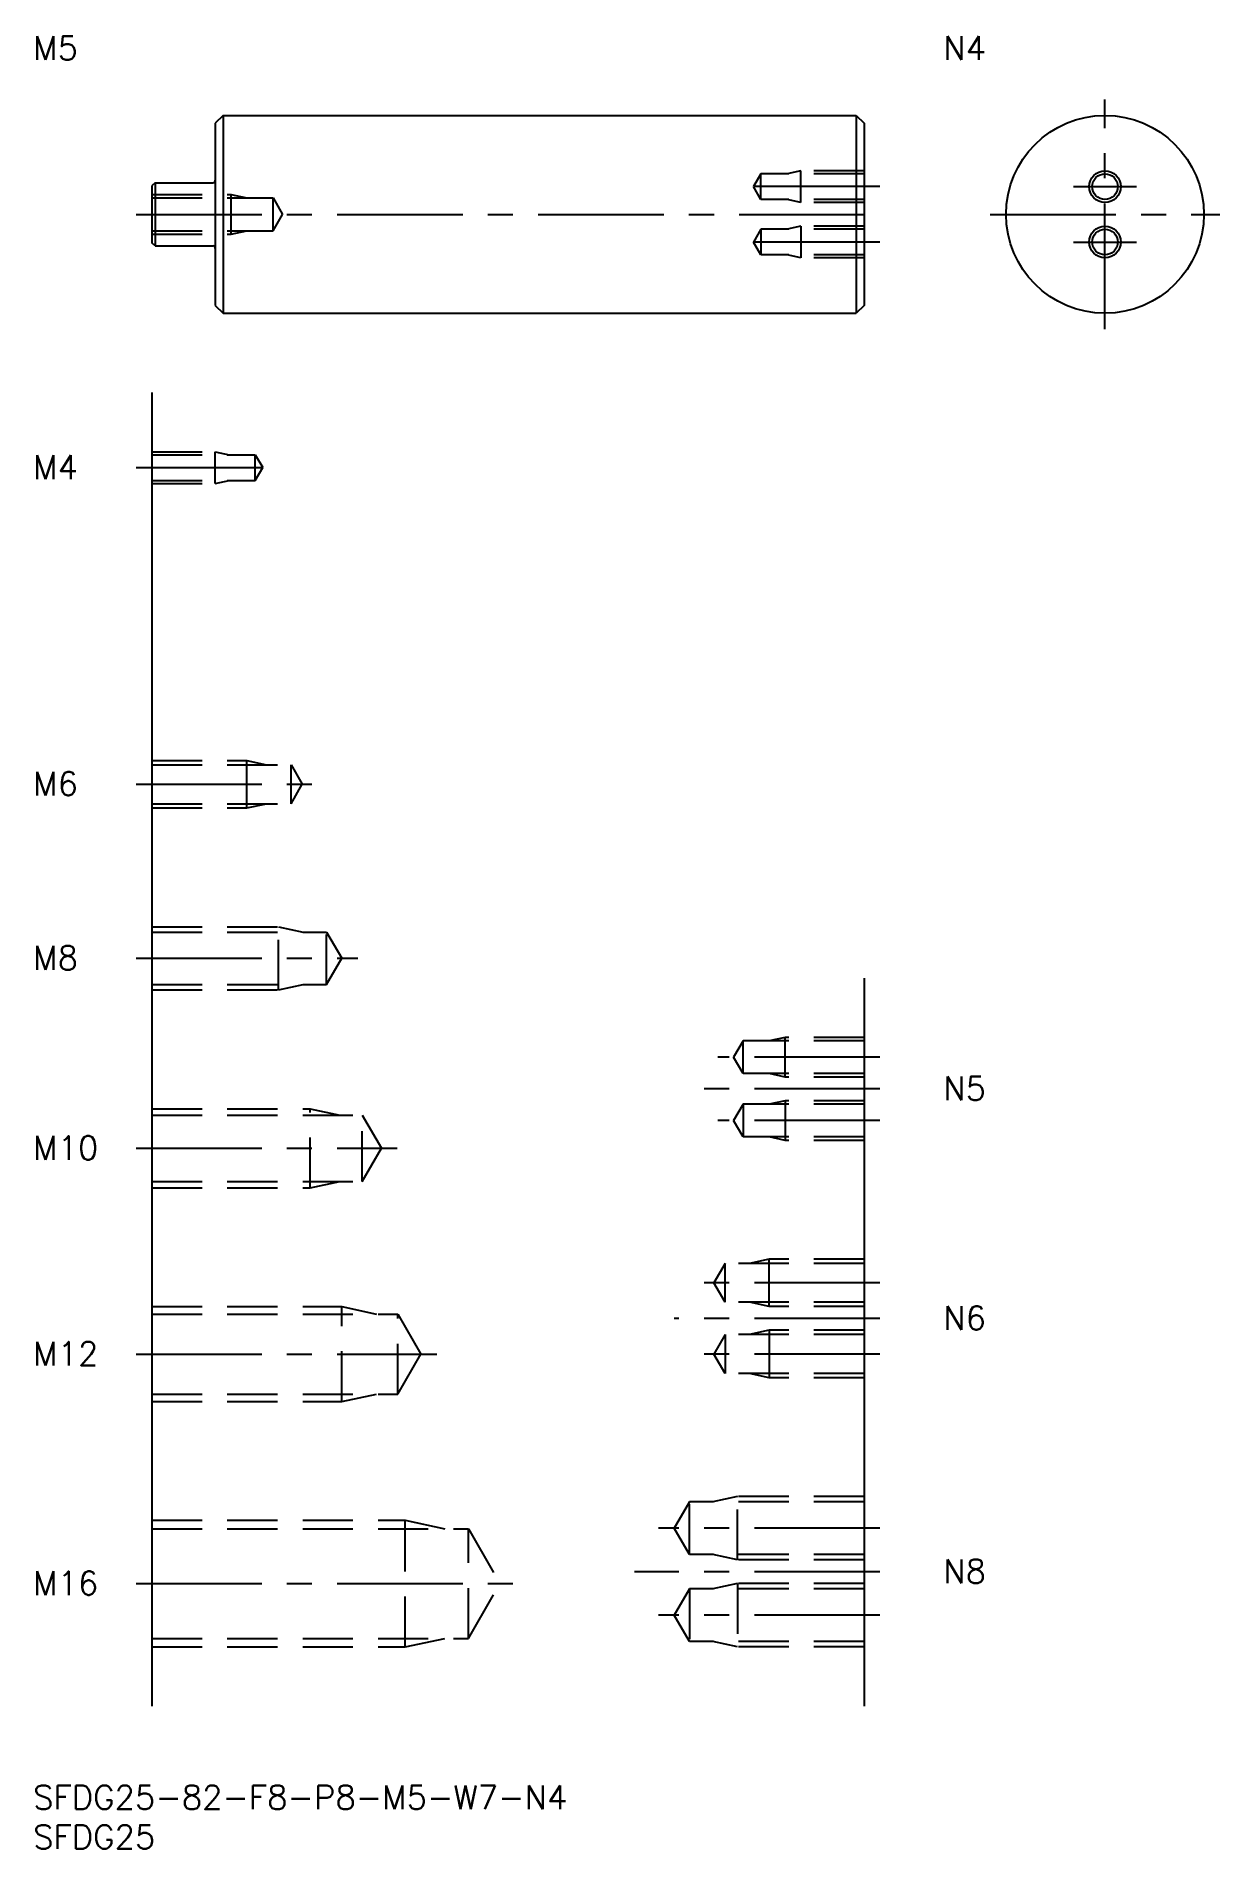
# Model space of a CAD drawing. Extents: x 0 to 150, y -8 to 221.
import ezdxf

# ---------------------------------------------------------------- set-up
doc = ezdxf.new("R2010")
doc.units = 0
doc.header["$LTSCALE"] = 0.5
doc.linetypes.add('CENTER', pattern=[50.8, 31.75, -6.35, 6.35, -6.35])
doc.linetypes.add('DASHED', pattern=[19.05, 12.7, -6.35])
for name, color, linetype in [('MSM_CENTER', 1, 'CENTER'), ('MSM_CONTINUOUS', 7, 'CONTINUOUS'), ('MSM_DASHED', 4, 'DASHED'), ('MSM_NARROW', 5, 'CONTINUOUS'), ('MSM_PART_NUMBER', 7, 'CONTINUOUS')]:
    doc.layers.add(name, color=color, linetype=linetype)
doc.styles.get("Standard").update_dxf_attribs({"font": 'txt.shx', "height": 3, "bigfont": 'bigfont.shx'})

# ---------------------------------------------------------------- blocks, each defined once
blk = doc.blocks.new('*U4')
at = {"layer": 'MSM_PART_NUMBER'}
blk.add_text('SFDG25-82-F8-P8-M5-W7-N4', height=3, dxfattribs=at).set_placement((0, -3))
blk = doc.blocks.new('*U5')
at = {"layer": 'MSM_PART_NUMBER'}
blk.add_text('SFDG25', height=3, dxfattribs=at).set_placement((0, -8))
blk = doc.blocks.new('*U6')
at = {"layer": 'MSM_PART_NUMBER'}
blk.add_text('M16', height=3, dxfattribs=at).set_placement((0, 24.06))
blk = doc.blocks.new('*U7')
at = {"layer": 'MSM_PART_NUMBER'}
blk.add_text('M12', height=3, dxfattribs=at).set_placement((0, 53.06))
blk = doc.blocks.new('*U8')
at = {"layer": 'MSM_PART_NUMBER'}
blk.add_text('M10', height=3, dxfattribs=at).set_placement((0, 79.06))
blk = doc.blocks.new('*U9')
at = {"layer": 'MSM_PART_NUMBER'}
blk.add_text('M8', height=3, dxfattribs=at).set_placement((0, 103.06))
blk = doc.blocks.new('*U10')
at = {"layer": 'MSM_PART_NUMBER'}
blk.add_text('M6', height=3, dxfattribs=at).set_placement((0, 125.06))
blk = doc.blocks.new('*U11')
at = {"layer": 'MSM_PART_NUMBER'}
blk.add_text('M4', height=3, dxfattribs=at).set_placement((0, 165.06))
blk = doc.blocks.new('*U12')
at = {"layer": 'MSM_PART_NUMBER'}
blk.add_text('M5', height=3, dxfattribs=at).set_placement((0, 218.000001))
blk = doc.blocks.new('*U13')
at = {"layer": 'MSM_PART_NUMBER'}
blk.add_text('N4', height=3, dxfattribs=at).set_placement((115, 218.000001))
blk = doc.blocks.new('*U14')
at = {"layer": 'MSM_PART_NUMBER'}
blk.add_text('N8', height=3, dxfattribs=at).set_placement((115, 25.56))
blk = doc.blocks.new('*U15')
at = {"layer": 'MSM_PART_NUMBER'}
blk.add_text('N6', height=3, dxfattribs=at).set_placement((115, 57.56))
blk = doc.blocks.new('*U16')
at = {"layer": 'MSM_PART_NUMBER'}
blk.add_text('N5', height=3, dxfattribs=at).set_placement((115, 86.56))

msp = doc.modelspace()

# ---------------------------------------------------------------- linework, layer by layer
at = {"layer": 'MSM_CENTER'}
for p, q in [((135.43, 184), (135.43, 213)), ((107, 202), (89, 202)), ((131.43, 202), (139.43, 202)), ((13, 198.5), (107, 198.5)), ((120.93, 198.5), (149.93, 198.5)), ((107, 195), (89, 195)), ((131.43, 195), (139.43, 195)), ((13, 166.5), (31, 166.5)), ((13, 126.5), (36, 126.5)), ((13, 104.5), (41, 104.5)), ((107, 92), (86.5, 92)), ((107, 88), (83.5, 88)), ((107, 84), (86.5, 84)), ((13, 80.5), (46, 80.5)), ((107, 63.5), (84, 63.5)), ((107, 59), (81, 59)), ((13, 54.5), (51, 54.5)), ((107, 54.5), (84, 54.5)), ((107, 32.5), (79, 32.5)), ((13, 25.5), (61, 25.5)), ((107, 27), (76, 27)), ((107, 21.5), (79, 21.5))]:
    msp.add_line(p, q, dxfattribs=at)
at = {"layer": 'MSM_CONTINUOUS'}
for p, q in [((24, 211), (23, 210)), ((24, 211), (104, 211)), ((24, 211), (24, 186)), ((104, 211), (105, 210)), ((104, 211), (104, 186)), ((23, 210), (23, 187)), ((105, 210), (105, 187)), ((15.4, 202.5), (15, 202.1)), ((15, 202.1), (15, 194.9)), ((15.4, 202.5), (22.7, 202.5)), ((15.4, 202.5), (15.4, 194.5)), ((15.4, 194.5), (15, 194.9)), ((15.4, 194.5), (22.7, 194.5)), ((23, 187), (24, 186)), ((24, 186), (104, 186)), ((105, 187), (104, 186)), ((15, 176), (15, 10)), ((105, 102), (105, 10))]:
    msp.add_line(p, q, dxfattribs=at)
for centre, radius in [((135.43, 198.5), 12.5), ((135.43, 202), 1.62), ((135.43, 195), 1.62)]:
    msp.add_circle(centre, radius, dxfattribs=at)
for centre, start, end in [((22.7, 202.8), 270, 0), ((22.7, 194.2), 0, 90)]:
    msp.add_arc(centre, 0.3, start, end, dxfattribs=at)
at = {"layer": 'MSM_DASHED'}
for p, q in [((97, 204), (95.25, 203.62)), ((105, 204), (97, 204)), ((97, 200), (97, 204)), ((91.94, 203.62), (91, 202)), ((91.94, 200.38), (91, 202)), ((105, 203.62), (91.94, 203.62)), ((91.94, 200.38), (91.94, 203.62)), ((15, 201), (25, 201)), ((15, 200.57), (30.31, 200.57)), ((25, 196), (25, 201)), ((25, 201), (27, 200.57)), ((30.31, 196.43), (30.31, 200.57)), ((30.31, 200.57), (31.5, 198.5)), ((105, 200.38), (91.94, 200.38)), ((97, 200), (95.25, 200.38)), ((105, 200), (97, 200)), ((30.31, 196.43), (31.5, 198.5)), ((97, 197), (95.25, 196.62)), ((105, 197), (97, 197)), ((97, 197), (97, 193)), ((15, 196.43), (30.31, 196.43)), ((15, 196), (25, 196)), ((25, 196), (27, 196.43)), ((91.94, 196.62), (91, 195)), ((91.94, 193.38), (91, 195)), ((105, 196.62), (91.94, 196.62)), ((91.94, 196.62), (91.94, 193.38)), ((105, 193.38), (91.94, 193.38)), ((97, 193), (95.25, 193.38)), ((105, 193), (97, 193)), ((15, 168.5), (23, 168.5)), ((15, 168.12), (28.06, 168.12)), ((23, 164.5), (23, 168.5)), ((23, 168.5), (24.75, 168.12)), ((28.06, 164.88), (28.06, 168.12)), ((28.06, 168.12), (29, 166.5)), ((28.06, 164.88), (29, 166.5)), ((15, 164.88), (28.06, 164.88)), ((15, 164.5), (23, 164.5)), ((23, 164.5), (24.75, 164.88)), ((15, 129.5), (27, 129.5)), ((15, 128.96), (32.58, 128.96)), ((27, 123.5), (27, 129.5)), ((27, 129.5), (29.5, 128.96)), ((32.58, 124.04), (32.58, 128.96)), ((32.58, 128.96), (34, 126.5)), ((32.58, 124.04), (34, 126.5)), ((15, 124.04), (32.58, 124.04)), ((27, 123.5), (29.5, 124.04)), ((15, 123.5), (27, 123.5)), ((15, 108.5), (31, 108.5)), ((15, 107.82), (37.08, 107.82)), ((31, 100.5), (31, 108.5)), ((31, 108.5), (34.12, 107.82)), ((37.08, 101.18), (37.08, 107.82)), ((37.08, 107.82), (39, 104.5)), ((37.08, 101.18), (39, 104.5)), ((15, 101.18), (37.08, 101.18)), ((31, 100.5), (34.12, 101.18)), ((15, 100.5), (31, 100.5)), ((89.69, 94.07), (88.5, 92)), ((105, 94.07), (89.69, 94.07)), ((89.69, 89.93), (89.69, 94.07)), ((95, 94.5), (93, 94.07)), ((105, 94.5), (95, 94.5)), ((95, 89.5), (95, 94.5)), ((89.69, 89.93), (88.5, 92)), ((105, 89.93), (89.69, 89.93)), ((95, 89.5), (93, 89.93)), ((105, 89.5), (95, 89.5)), ((15, 85.5), (35, 85.5)), ((35, 75.5), (35, 85.5)), ((35, 85.5), (38.75, 84.69)), ((89.69, 86.07), (88.5, 84)), ((105, 86.07), (89.69, 86.07)), ((89.69, 86.07), (89.69, 81.93)), ((95, 86.5), (93, 86.07)), ((105, 86.5), (95, 86.5)), ((95, 86.5), (95, 81.5)), ((15, 84.69), (41.58, 84.69)), ((41.58, 76.31), (41.58, 84.69)), ((41.58, 84.69), (44, 80.5)), ((89.69, 81.93), (88.5, 84)), ((41.58, 76.31), (44, 80.5)), ((105, 81.93), (89.69, 81.93)), ((95, 81.5), (93, 81.93)), ((105, 81.5), (95, 81.5)), ((15, 76.31), (41.58, 76.31)), ((35, 75.5), (38.75, 76.31)), ((15, 75.5), (35, 75.5)), ((93, 66.5), (90.5, 65.96)), ((105, 66.5), (93, 66.5)), ((93, 60.5), (93, 66.5)), ((87.42, 65.96), (86, 63.5)), ((105, 65.96), (87.42, 65.96)), ((87.42, 61.04), (87.42, 65.96)), ((87.42, 61.04), (86, 63.5)), ((15, 60.5), (39, 60.5)), ((15, 59.55), (46.08, 59.55)), ((39, 48.5), (39, 60.5)), ((39, 60.5), (43.38, 59.55)), ((46.08, 49.45), (46.08, 59.55)), ((46.08, 59.55), (49, 54.5)), ((105, 61.04), (87.42, 61.04)), ((93, 60.5), (90.5, 61.04)), ((105, 60.5), (93, 60.5)), ((93, 57.5), (90.5, 56.96)), ((105, 57.5), (93, 57.5)), ((93, 57.5), (93, 51.5)), ((87.42, 56.96), (86, 54.5)), ((105, 56.96), (87.42, 56.96)), ((87.42, 56.96), (87.42, 52.04)), ((46.08, 49.45), (49, 54.5)), ((87.42, 52.04), (86, 54.5)), ((105, 52.04), (87.42, 52.04)), ((93, 51.5), (90.5, 52.04)), ((105, 51.5), (93, 51.5)), ((15, 49.45), (46.08, 49.45)), ((15, 48.5), (39, 48.5)), ((39, 48.5), (43.38, 49.45)), ((82.92, 35.82), (81, 32.5)), ((82.92, 29.18), (82.92, 35.82)), ((105, 35.82), (82.92, 35.82)), ((89, 36.5), (85.87, 35.82)), ((89, 28.5), (89, 36.5)), ((105, 36.5), (89, 36.5)), ((15, 33.5), (47, 33.5)), ((15, 32.42), (55.01, 32.42)), ((47, 17.5), (47, 33.5)), ((47, 33.5), (52, 32.42)), ((55.01, 18.58), (55.01, 32.42)), ((55.01, 32.42), (59, 25.5)), ((82.92, 29.18), (81, 32.5)), ((105, 29.18), (82.92, 29.18)), ((89, 28.5), (85.87, 29.18)), ((105, 28.5), (89, 28.5)), ((55.01, 18.58), (59, 25.5)), ((89, 25.5), (85.87, 24.82)), ((89, 25.5), (89, 17.5)), ((105, 25.5), (89, 25.5)), ((82.92, 24.82), (81, 21.5)), ((82.92, 24.82), (82.92, 18.18)), ((105, 24.82), (82.92, 24.82)), ((82.92, 18.18), (81, 21.5)), ((15, 18.58), (55.01, 18.58)), ((47, 17.5), (52, 18.58)), ((15, 17.5), (47, 17.5)), ((105, 18.18), (82.92, 18.18)), ((89, 17.5), (85.87, 18.18)), ((105, 17.5), (89, 17.5))]:
    msp.add_line(p, q, dxfattribs=at)
at = {"layer": 'MSM_NARROW'}
for centre in [(135.43, 202), (135.43, 195)]:
    msp.add_circle(centre, 2, dxfattribs=at)

# ---------------------------------------------------------------- block references
at = {"layer": 'MSM_CONTINUOUS'}
for name in ['*U12', '*U13', '*U11', '*U10', '*U9', '*U16', '*U8', '*U15', '*U7', '*U14', '*U6', '*U4', '*U5']:
    msp.add_blockref(name, (0, 0), dxfattribs=at)

doc.saveas('drawing.dxf')
